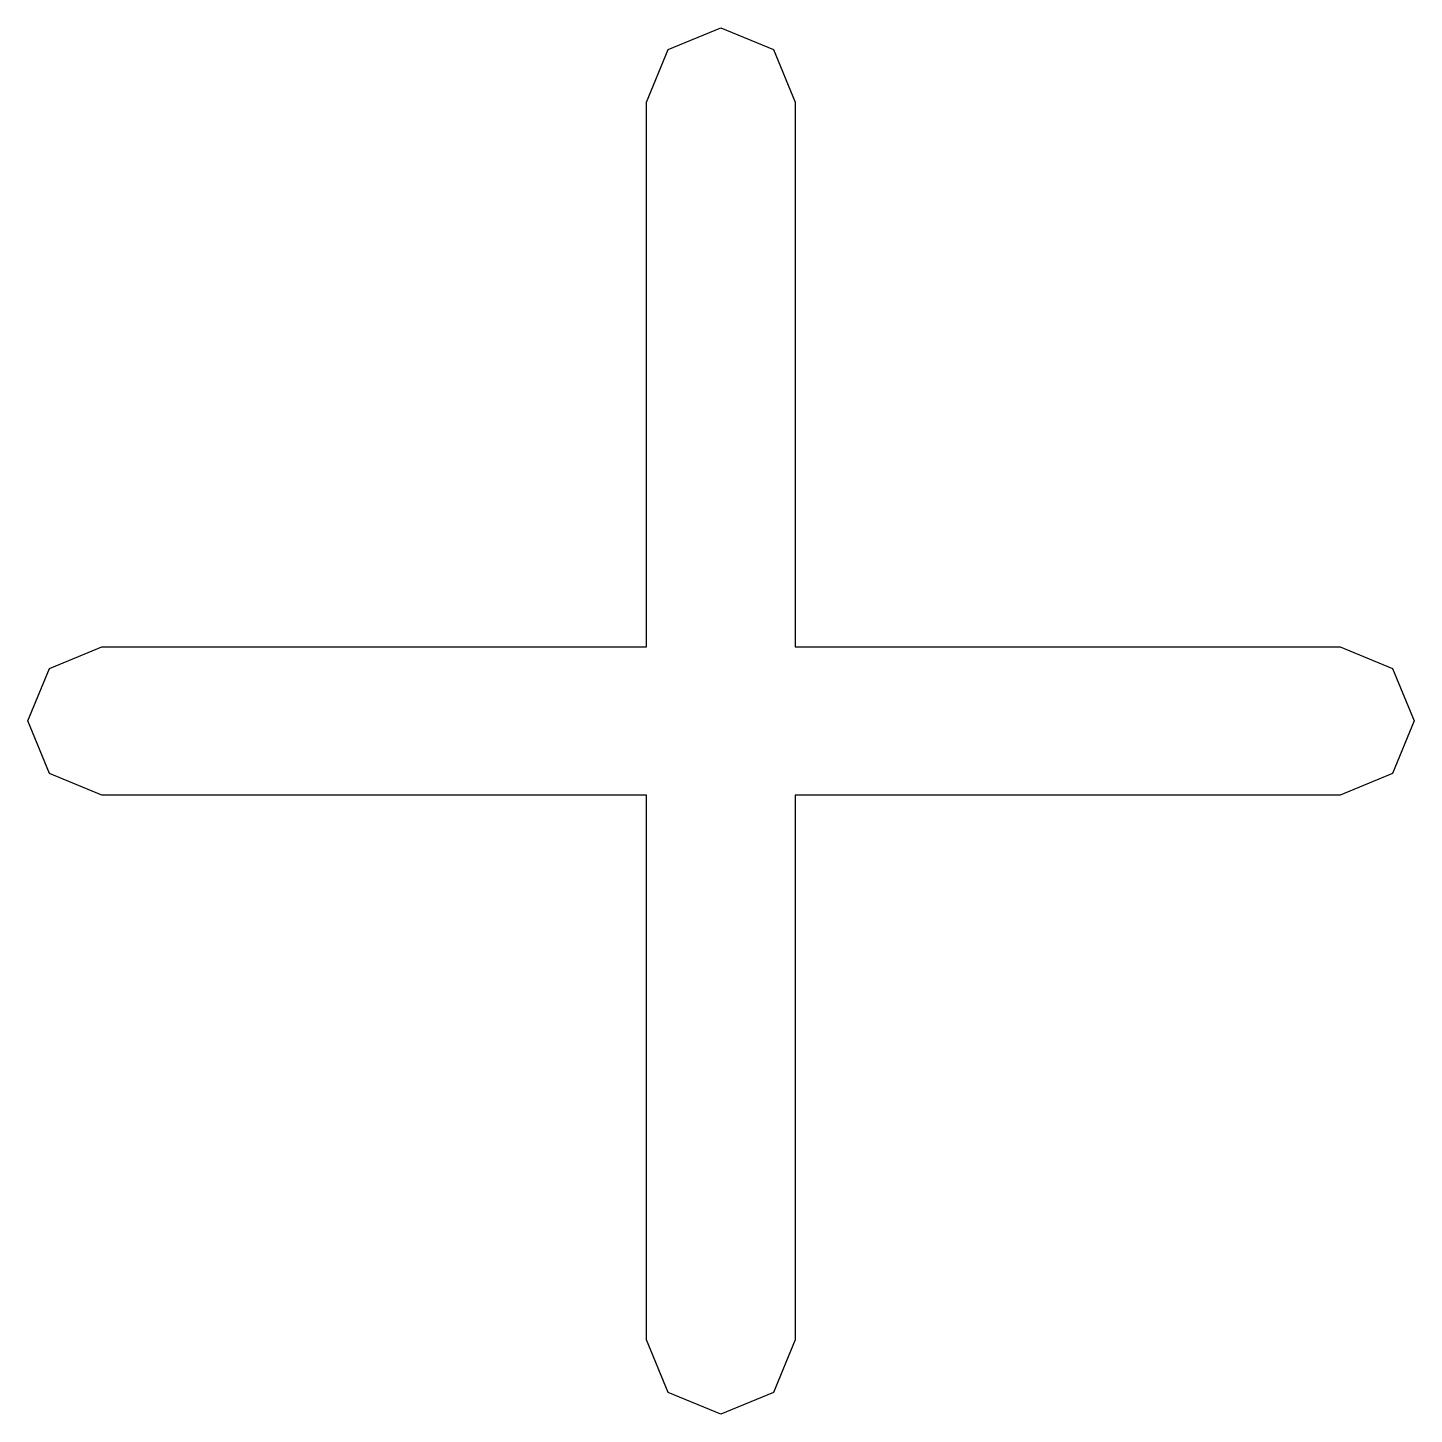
# Model space of a CAD drawing. Extents: x -6.27 to 3.33, y -1.72 to 6.81.
# Drawn here: x 1.87343 to 1.91752, y 0.6499 to 0.694 of the extents above; entities that cross this region are included whole.
import ezdxf

# ---------------------------------------------------------------- set-up
doc = ezdxf.new("R2010")
doc.units = 0
doc.header["$MEASUREMENT"] = 0
doc.layers.add('BLACK', color=7, linetype='CONTINUOUS')

msp = doc.modelspace()

# ---------------------------------------------------------------- linework, layer by layer
at = {"layer": 'BLACK', "linetype": 'CONTINUOUS'}
for p, q in [((1.8938, 0.693304), (1.89547, 0.693996)), ((1.89547, 0.693996), (1.89714, 0.693304)), ((1.89311, 0.691634), (1.8938, 0.693304)), ((1.89714, 0.693304), (1.89783, 0.691634)), ((1.89311, 0.674311), (1.89311, 0.691634)), ((1.89783, 0.691634), (1.89783, 0.674311)), ((1.87412, 0.673619), (1.87579, 0.674311)), ((1.87579, 0.674311), (1.89311, 0.674311)), ((1.89783, 0.674311), (1.91516, 0.674311)), ((1.91516, 0.674311), (1.91683, 0.673619)), ((1.87343, 0.671949), (1.87412, 0.673619)), ((1.91683, 0.673619), (1.91752, 0.671949)), ((1.87412, 0.670279), (1.87343, 0.671949)), ((1.91752, 0.671949), (1.91683, 0.670279)), ((1.87579, 0.669587), (1.87412, 0.670279)), ((1.91683, 0.670279), (1.91516, 0.669587)), ((1.89311, 0.669587), (1.87579, 0.669587)), ((1.89311, 0.652264), (1.89311, 0.669587)), ((1.91516, 0.669587), (1.89783, 0.669587)), ((1.89783, 0.669587), (1.89783, 0.652264)), ((1.8938, 0.650593), (1.89311, 0.652264)), ((1.89783, 0.652264), (1.89714, 0.650593)), ((1.89547, 0.649902), (1.8938, 0.650593)), ((1.89714, 0.650593), (1.89547, 0.649902))]:
    msp.add_line(p, q, dxfattribs=at)

doc.saveas('drawing.dxf')
